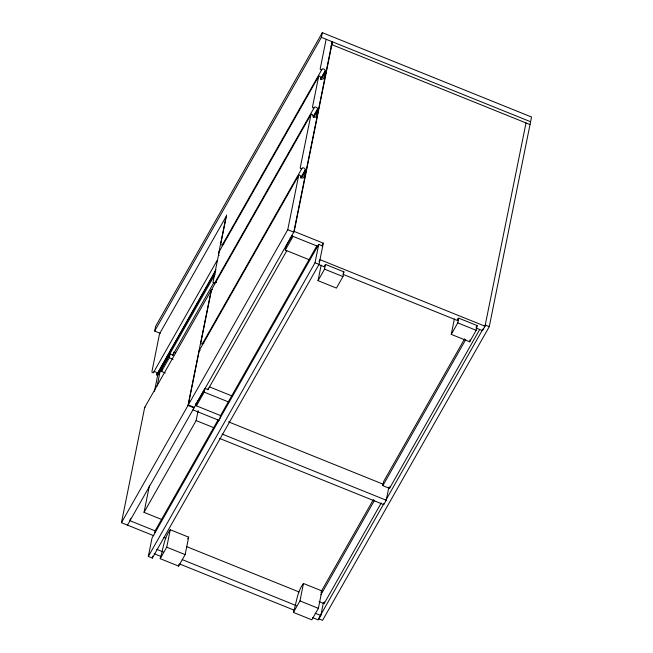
<?xml version="1.0" encoding="UTF-8"?>
<svg xmlns="http://www.w3.org/2000/svg" width="653" height="653" viewBox="0 0 653 653"><rect width="100%" height="100%" fill="white"/><g stroke="black" fill="none" stroke-linecap="round" stroke-linejoin="round"><path stroke-width="0.98" d="M160.328 333.332L154.671 331.055L155.618 326.345L322.329 32.65L531.542 117.026L489.268 326.655L322.566 620.35L318.542 618.734L384.021 503.381M153.79 535.729L121.458 522.694L144.68 407.513A0.914 0.58 29.6 0 1 145.203 407.17M215.229 273.95L157.691 375.32L156.687 374.912L215.963 269.722M154.475 391.278L158.083 373.361M130.388 518.719L129.988 520.719L155.349 530.946M157.177 385.874L160.597 368.888M165.299 372.977L161.528 371.451L162.728 365.517M161.528 371.451L169.307 357.746L170.066 353.975L173.086 355.191L173.698 352.13L175.584 352.889M161.789 519.519L144.035 512.36L149.464 485.432M331.422 43.588L332.426 41.816L294.193 231.431L323.317 243.169L319.039 264.375L152.329 558.07L148.313 556.446L152.018 538.072L318.729 244.377L322.745 246.001M154.524 533.672L155.088 530.84L218.02 419.969L217.457 422.801M152.329 558.07L152.72 556.136M121.458 522.694L188.007 405.456L211.229 290.283A0.914 0.58 29.6 0 1 211.964 289.956M194.308 407.399L188.284 404.974L199.255 350.563A0.914 0.58 29.6 0 1 200.21 350.31M226.591 214.976L220.722 244.091A0.914 0.58 29.6 0 0 221.44 245.022A0.914 0.58 29.6 0 0 222.395 244.769A1.828 1.167 29.6 0 1 223.865 244.132M160.205 558.682C163.323 548.953 163.781 538.227 170.253 529.754L188.66 537.174L185.15 554.609L178.62 566.11L160.205 558.682L166.735 547.181L170.253 529.754M195.818 403.448L195.418 405.44L220.943 415.732M197.418 400.901L196.422 405.848L204.201 392.143L204.96 388.372L207.972 389.588L208.283 388.053M144.035 512.36L196.129 420.581L198.137 410.606M178.62 566.11L178.995 564.225M219.955 418.393L220.526 415.569L316.795 245.961L316.232 248.785M154.671 331.055L321.382 37.36L322.329 32.65M287.753 229.734L298.723 175.322A0.914 0.58 29.6 0 1 299.678 175.069A0.914 0.58 29.6 0 1 300.396 176A1.828 1.167 29.6 0 0 301.833 177.853A1.828 1.167 29.6 0 0 303.743 177.347L304.935 171.461L305.939 171.861L293.777 232.166L287.753 229.734L188.284 404.974M326.059 39.735L320.19 68.859A0.914 0.58 29.6 0 0 320.909 69.781A0.914 0.58 29.6 0 0 321.864 69.528A1.828 1.167 29.6 0 1 323.774 69.03A1.828 1.167 29.6 0 1 325.21 70.883L320.958 79.135M308.828 259.584L285.255 250.083L286.014 246.312L292.128 235.545M305.024 170.988L305.261 169.813A1.828 1.167 29.6 0 0 303.825 167.96A1.828 1.167 29.6 0 0 301.915 168.458A0.914 0.58 29.6 0 1 300.96 168.711A0.914 0.58 29.6 0 1 300.241 167.788L310.975 114.553A0.914 0.58 29.6 0 1 311.93 114.299A0.914 0.58 29.6 0 1 312.648 115.23A1.828 1.167 29.6 0 0 314.085 117.083A1.828 1.167 29.6 0 0 315.995 116.577L317.187 110.692L318.191 111.092L306.028 171.396L305.024 170.988L301.009 178.065M317.276 110.218L317.521 109.043A1.828 1.167 29.6 0 0 316.085 107.19A1.828 1.167 29.6 0 0 314.166 107.688A0.914 0.58 29.6 0 1 313.211 107.941A0.914 0.58 29.6 0 1 312.493 107.019L318.672 76.393A0.914 0.58 29.6 0 1 319.627 76.14A0.914 0.58 29.6 0 1 320.345 77.07A1.828 1.167 29.6 0 0 321.782 78.923A1.828 1.167 29.6 0 0 323.692 78.417L324.876 72.532L325.88 72.932L318.28 110.618L317.276 110.218L313.26 117.295M332.083 42.184L325.978 72.467L324.974 72.059M148.313 556.446L315.024 262.751L318.729 244.377M324.182 266.767L325.504 264.441L343.919 271.868L342.964 276.578L336.434 288.079L318.027 280.651L321.154 265.159M318.027 280.651L324.557 269.15L325.504 264.441M293.434 612.416C296.552 602.686 297.009 591.961 303.474 583.48L321.888 590.908L318.37 608.335L311.84 619.836L293.434 612.416L299.964 600.915L303.474 583.48M312.648 617.624L318.305 619.909L320.811 615.501L323.423 602.548M319.072 601.609L324.1 603.633L324.443 601.935M479.506 329.847L389.531 488.362L382.838 485.661L383.695 481.416L464.618 338.842M219.661 438.457L383.744 504.63L386.241 500.231L388.853 487.277M389.531 488.362L389.874 486.665M457.802 318.542L457.41 320.492L458.733 318.166L477.139 325.594L476.192 330.304L469.662 341.805L451.256 334.385L454.374 318.893M451.256 334.385L457.777 322.884L458.733 318.166M469.662 341.805L470.054 339.87M475.915 327.953L482.518 330.622L485.016 326.214L526.008 122.944M330.851 46.42L331.855 44.641L530.024 124.56M222.395 244.769L321.864 69.528M219.261 251.495L318.729 76.254M219.163 255.405A0.914 0.58 29.6 0 1 218.445 254.474L226.093 216.551L159.552 333.789L151.904 371.712A0.914 0.58 29.6 0 0 152.622 372.634A0.914 0.58 29.6 0 0 153.577 372.381L217.123 260.441M320.688 78.85L325.21 70.883M320.86 79.609L324.876 72.532M324.876 74.703L325.88 72.932M156.687 374.912L215.727 270.897M163.119 366.219L170.066 353.975M172.58 355.363L213.76 282.798M219.718 251.291A0.914 0.58 29.6 0 0 219.204 251.634L213.025 282.251A0.914 0.58 29.6 0 0 213.743 283.182A0.914 0.58 29.6 0 0 214.698 282.929L314.166 107.688M144.746 407.374L211.286 290.136M211.564 289.646L311.032 114.414M313.497 116.12L317.521 109.043M313.669 116.887L317.187 110.692M212.462 289.54A0.914 0.58 29.6 0 0 211.507 289.793L200.773 343.021A0.914 0.58 29.6 0 0 201.491 343.951A0.914 0.58 29.6 0 0 202.446 343.698L301.915 168.458M199.312 350.416L298.78 175.184M300.739 177.771L305.261 169.813M301.417 177.657L304.935 171.461M198.014 400.607L204.96 388.372M127.482 525.126L294.193 231.431M285.255 250.083L293.034 236.37M207.817 389.865L286.838 250.654M321.815 245.814L323.317 243.169M318.99 261.42L319.994 259.657L485.016 326.214M187.713 538.847L188.66 537.174M343.037 273.419L343.919 271.868M321.268 591.398L373.402 499.553M320.941 592.573L321.888 590.908M320.909 594.752L374.553 500.255M382.838 485.661L465.777 339.544M476.266 327.145L477.139 325.594M324.1 603.633L381.246 502.957M385.531 500.72L483.236 328.581M484.248 326.81L485.252 325.039L489.268 326.655M321.382 37.36L530.595 121.736M291.695 235.831L318.493 246.638M290.201 237.472L291.548 238.019M315.024 262.751L319.039 264.375M318.435 264.449L324.092 266.726M342.956 274.333L457.998 320.729M324.557 269.15L342.964 276.578M457.777 322.884L476.192 330.304M169.307 357.746L173.086 359.264M209.531 386.903L232.141 396.028M204.201 392.143L228.721 402.028M188.007 405.456L194.031 407.888M228.452 421.822L383.327 484.281M192.921 409.847L219.22 420.459M196.129 420.581L213.89 427.739M222.159 434.057L386.241 500.231M163.96 537.476L165.854 538.235M186.627 546.618L299.009 591.936M166.735 547.181L185.15 554.609M299.964 600.915L318.37 608.335M156.728 549.328L163.323 551.989M182.187 559.597L296.291 605.617M315.146 613.224L320.811 615.501M154.222 553.736L160.826 556.397M179.689 564.004L293.793 610.024M214.698 282.929A1.828 1.167 29.6 0 1 216.608 282.423M153.577 372.381A1.828 1.167 29.6 0 1 155.487 371.884A1.828 1.167 29.6 0 1 156.924 373.736M202.446 343.698A1.828 1.167 29.6 0 1 203.916 343.062"/></g></svg>
